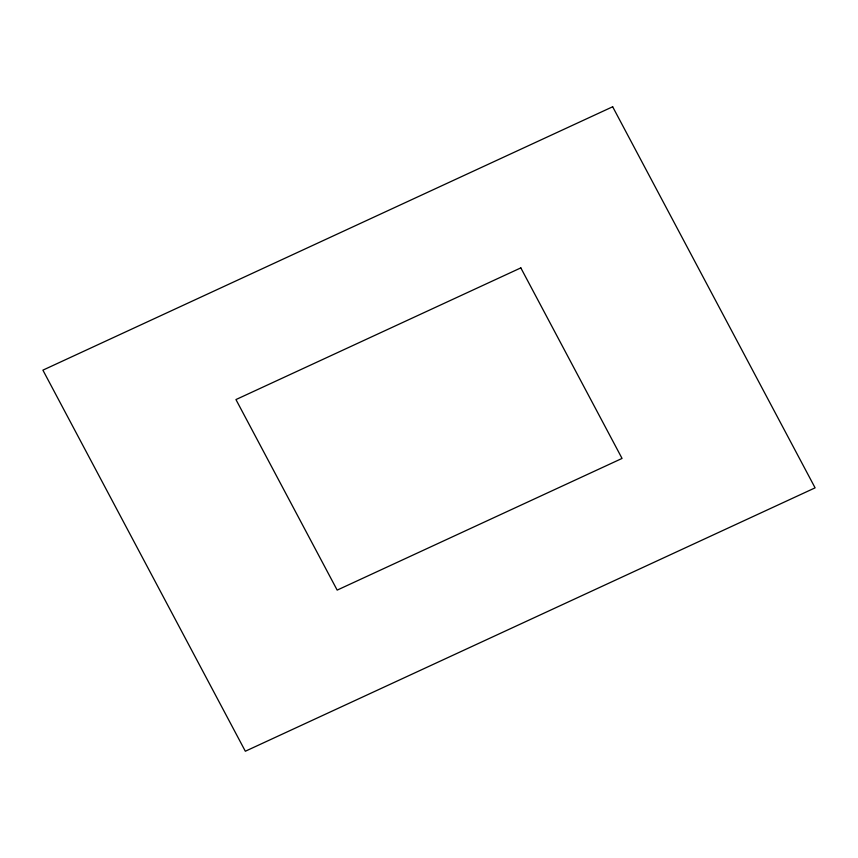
<?xml version="1.0" encoding="UTF-8"?>
<svg xmlns="http://www.w3.org/2000/svg" width="858" height="858" viewBox="0 0 858 858"><rect width="100%" height="100%" fill="white"/><g stroke="black" fill="none" stroke-linecap="round" stroke-linejoin="round"><path stroke-width="1.29" d="M612.666 106.767L42.9 370.152L245.334 751.233L815.1 487.848L612.666 106.767M520.827 267.889L235.95 399.571L337.173 590.111L622.05 458.429L520.827 267.889"/></g></svg>
